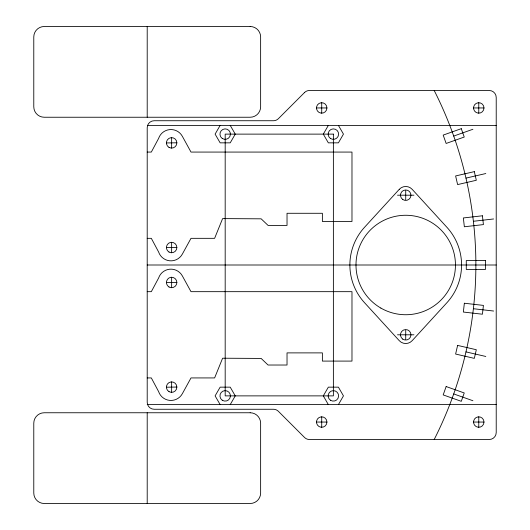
<?xml version="1.0" encoding="UTF-8"?>
<svg xmlns="http://www.w3.org/2000/svg" width="530" height="530" viewBox="0 0 530 530"><rect width="100%" height="100%" fill="white"/><g stroke="black" fill="none" stroke-linecap="round" stroke-linejoin="round"><path stroke-width="0.79" d="M220.149 125.398L215.107 134.123L220.149 142.848L230.219 142.848L235.26 134.123L230.219 125.398M328.342 125.398L323.3 134.123L328.342 142.848L338.412 142.848L343.453 134.123L338.412 125.398M230.219 404.602L235.26 395.877L230.219 387.152L220.149 387.152L215.107 395.877L220.149 404.602M338.412 404.602L343.453 395.877L338.412 387.152L328.342 387.152L323.3 395.877L328.342 404.602M453.713 136.071L472.899 129.274M465.969 178.113L485.798 173.535M473.389 221.275L493.602 218.969M166.407 142.948L176.874 142.795M166.407 247.596L176.874 247.45M166.407 282.55L176.874 282.404M166.407 387.205L176.874 387.052M316.476 107.948L326.95 107.948A5.234 5.234 0 0 0 319.093 103.41A5.234 5.234 0 0 0 319.093 112.479A5.234 5.234 0 0 0 326.95 107.948M473.535 107.948L484.003 107.948A5.234 5.234 0 0 0 476.152 103.41A5.234 5.234 0 0 0 476.152 112.479A5.234 5.234 0 0 0 484.003 107.948M147.605 125.398L496.219 125.398M147.207 152.07L151.322 152.07L158.602 138.429A13.011 13.011 0 0 1 182.346 136.296L190.999 152.07L351.98 152.07L351.98 221.48L322.379 221.48L322.379 213.285L287.028 213.285L287.028 225.422L268.074 225.422L261.151 218.824L222.607 218.605L214.617 238.328L190.999 238.328L182.346 254.095A13.011 13.011 0 0 1 158.602 251.969L151.322 238.328L147.207 238.328M397.507 195.199L413.93 195.199M147.207 265L496.219 265M147.207 291.672L151.322 291.672L158.602 278.031A13.011 13.011 0 0 1 182.346 275.905L190.999 291.672L351.98 291.672L351.98 361.089L322.379 361.089L322.379 352.887L287.028 352.887L287.028 365.024L268.074 365.024L261.151 358.426L222.607 358.214L214.617 377.93L190.999 377.93L182.346 393.704A13.011 13.011 0 0 1 158.602 391.571L151.322 377.93L147.207 377.93M397.507 334.801L413.93 334.801M147.207 404.602L496.219 404.602M316.476 422.052L326.95 422.052A5.24 5.24 0 0 0 319.1 417.514A5.24 5.24 0 0 0 319.093 426.584A5.24 5.24 0 0 0 326.95 422.052M473.535 422.052L484.003 422.052A5.24 5.24 0 0 0 476.152 417.514A5.24 5.24 0 0 0 476.145 426.584A5.24 5.24 0 0 0 484.003 422.052M473.389 308.725L493.602 311.031M465.969 351.887L485.798 356.465M453.713 393.929L472.899 400.726M478.769 102.714L478.769 113.181M478.769 416.818L478.769 427.286M405.722 190.661L405.722 199.737M405.722 330.263L405.722 339.339M321.717 102.714L321.717 113.181M321.717 416.818L321.717 427.286M171.64 137.641L171.64 148.108M171.64 242.29L171.64 252.757M171.64 277.243L171.64 287.71M171.64 381.892L171.64 392.359M147.207 26.5L147.207 117.243M147.207 412.757L147.207 503.5M434.202 90.497A386.251 386.251 0 0 1 434.202 439.502M464.353 303.233L463.352 312.044L482.419 314.217L483.426 305.406L464.353 303.233M457.615 345.408L455.621 354.047L474.324 358.366L476.318 349.727L457.615 345.408M446.147 386.549L443.186 394.91L461.285 401.316L464.24 392.955L446.147 386.549M399.282 189.309L364.521 227.304A55.842 55.842 0 0 0 364.521 302.696L399.282 340.691A8.725 8.725 0 0 0 412.154 340.691L446.923 302.696A55.842 55.842 0 0 0 446.923 227.304L412.154 189.309A8.725 8.725 0 0 0 399.282 189.309M304.531 92.538L278.389 118.687A6.983 6.983 0 0 1 273.453 120.734L154.19 120.734A6.983 6.983 0 0 0 147.207 127.71L147.207 402.29A6.983 6.983 0 0 0 154.19 409.266L273.453 409.266A6.983 6.983 0 0 1 278.389 411.313L304.531 437.462A6.983 6.983 0 0 0 309.467 439.502L489.236 439.502A6.983 6.983 0 0 0 496.219 432.526L496.219 97.474A6.983 6.983 0 0 0 489.236 90.497L309.467 90.497A6.983 6.983 0 0 0 304.531 92.538M461.285 128.684L443.186 135.09L446.147 143.451L464.24 137.045L461.285 128.684M474.324 171.634L455.621 175.953L457.615 184.592L476.318 180.273L474.324 171.634M482.419 215.783L463.352 217.956L464.353 226.767L483.426 224.594L482.419 215.783M250.167 26.5L44.248 26.5A10.467 10.467 0 0 0 33.781 36.967L33.781 106.775A10.467 10.467 0 0 0 44.248 117.243L250.167 117.243A10.467 10.467 0 0 0 260.634 106.775L260.634 36.967A10.467 10.467 0 0 0 250.167 26.5M333.377 134.123L225.184 134.123L225.184 395.877L333.377 395.877L333.377 134.123M485.467 260.568L466.274 260.568L466.274 269.432L485.467 269.432L485.467 260.568M250.167 412.757L44.248 412.757A10.467 10.467 0 0 0 33.781 423.225L33.781 493.033A10.467 10.467 0 0 0 44.248 503.5L250.167 503.5A10.467 10.467 0 0 0 260.634 493.033L260.634 423.225A10.467 10.467 0 0 0 250.167 412.757M169.024 391.663A5.234 5.234 0 0 0 176.874 387.125A5.234 5.234 0 0 0 169.024 382.594A5.234 5.234 0 0 0 169.024 391.663M169.024 287.008A5.234 5.234 0 0 0 176.874 282.477A5.234 5.234 0 0 0 169.024 277.945A5.234 5.234 0 0 0 169.024 287.008M169.024 252.055A5.234 5.234 0 0 0 176.874 247.523A5.234 5.234 0 0 0 169.024 242.992A5.234 5.234 0 0 0 169.024 252.055M169.024 147.406A5.234 5.234 0 0 0 176.874 142.875A5.234 5.234 0 0 0 169.024 138.337A5.234 5.234 0 0 0 169.024 147.406M330.442 400.216A5.234 5.234 0 0 0 338.597 396.255A5.234 5.234 0 0 0 331.091 391.167A5.234 5.234 0 0 0 330.442 400.216M330.442 138.456A5.234 5.234 0 0 0 338.597 134.494A5.234 5.234 0 0 0 331.091 129.413A5.234 5.234 0 0 0 330.442 138.456M222.249 138.456A5.234 5.234 0 0 0 230.404 134.494A5.234 5.234 0 0 0 222.898 129.413A5.234 5.234 0 0 0 222.249 138.456M222.249 400.216A5.234 5.234 0 0 0 230.404 396.255A5.234 5.234 0 0 0 222.898 391.167A5.234 5.234 0 0 0 222.249 400.216M380.851 308.069A49.734 49.734 0 0 0 455.455 265A49.734 49.734 0 0 0 380.851 221.931A49.734 49.734 0 0 0 380.851 308.069M402.787 199.532A5.234 5.234 0 0 0 410.942 195.57A5.234 5.234 0 0 0 403.429 190.489A5.234 5.234 0 0 0 402.787 199.532M402.787 339.14A5.234 5.234 0 0 0 410.942 335.179A5.234 5.234 0 0 0 403.429 330.091A5.234 5.234 0 0 0 402.787 339.14"/></g></svg>
